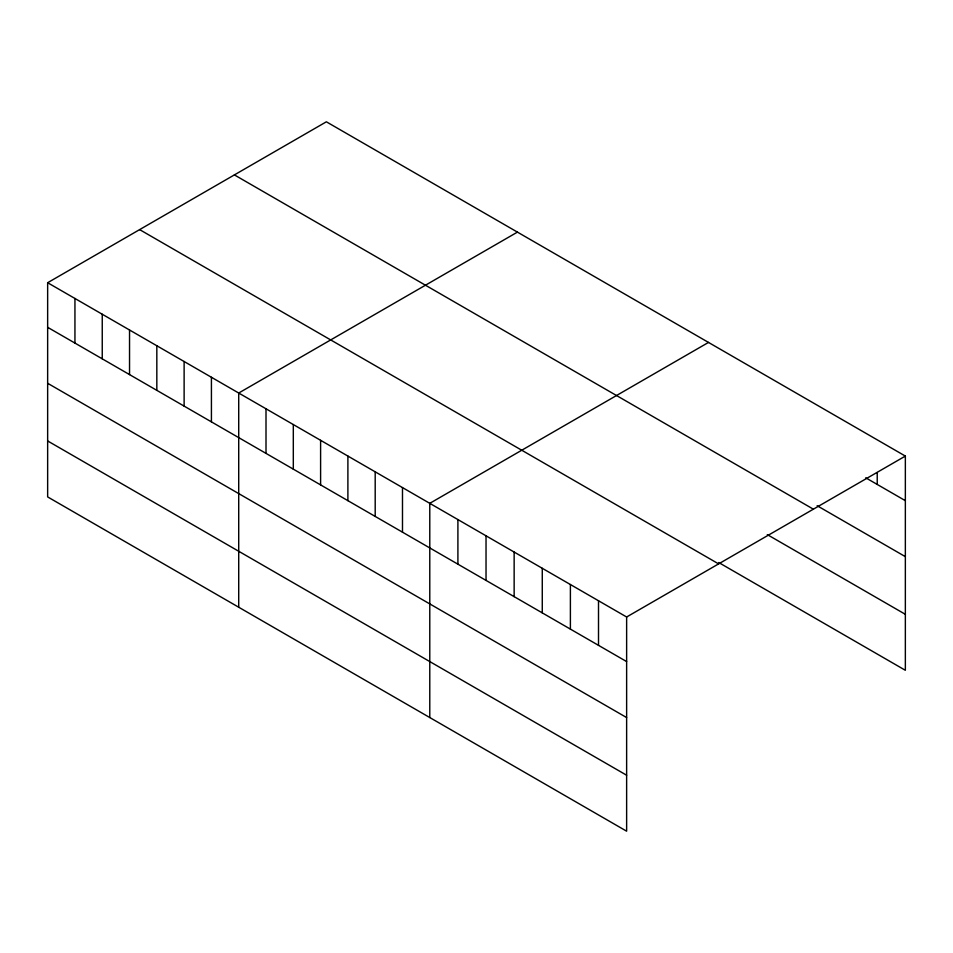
<?xml version="1.0" encoding="UTF-8"?>
<svg xmlns="http://www.w3.org/2000/svg" width="953" height="953" viewBox="0 0 953 953"><rect width="100%" height="100%" fill="white"/><g stroke="black" fill="none" stroke-linecap="round" stroke-linejoin="round"><path stroke-width="1.43" d="M47.65 282.719L626.633 616.996L626.633 831.195L47.65 496.918L47.65 282.719L326.367 121.805L905.35 456.082L905.35 670.281L718.717 562.532M517.431 232.115L238.715 393.029L238.715 607.228M708.496 342.425L429.779 503.339L429.779 717.538M626.633 616.996L905.35 456.082M865.729 477.798L905.35 500.67M817.15 505.721L905.35 556.647M234.39 174.899L813.374 509.176M767.296 534.609L905.35 614.316M139.626 229.613L718.61 563.89M47.65 327.32L626.633 661.585M47.65 383.285L626.633 717.561M47.65 440.953L626.633 775.23M877.225 472.545L877.225 484.434M598.508 600.759L598.508 645.348M570.394 584.523L570.394 629.123M542.269 568.286L542.269 612.886M514.144 552.049L514.144 596.649M486.03 535.812L486.03 580.413M457.905 519.576L457.905 564.176M402.488 487.579L402.488 532.179M375.196 471.818L375.196 516.419M347.893 456.058L347.893 500.659M320.601 440.31L320.601 484.898M293.31 424.55L293.31 469.138M266.006 408.789L266.006 453.39M211.423 377.269L211.423 421.869M184.12 361.509L184.12 406.109M156.828 345.748L156.828 390.349M129.537 329.988L129.537 374.589M102.245 314.24L102.245 358.828M74.942 298.48L74.942 343.068"/></g></svg>
